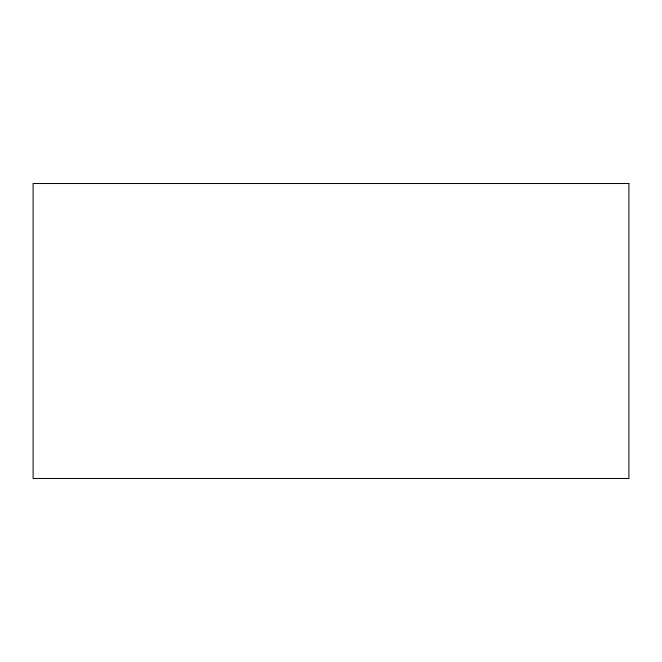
<?xml version="1.0" encoding="UTF-8"?>
<svg xmlns="http://www.w3.org/2000/svg" width="662" height="662" viewBox="0 0 662 662"><rect width="100%" height="100%" fill="white"/><g stroke="black" fill="none" stroke-linecap="round" stroke-linejoin="round"><path stroke-width="0.99" d="M628.9 183.523L33.1 183.523L33.1 478.477L628.9 478.477L628.9 183.523"/></g></svg>
